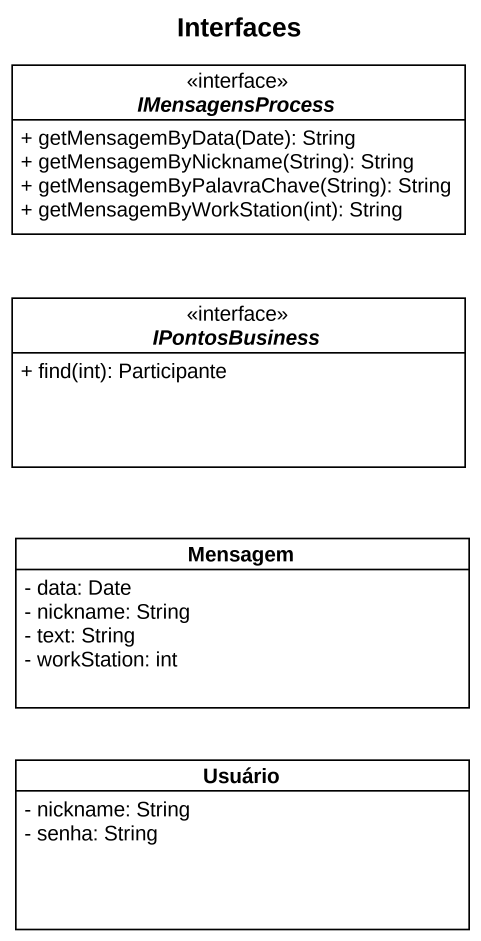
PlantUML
@startuml
title Interfaces
hide circle
hide empty members
skinparam classAttributeIconSize 0
interface IMensagensProcess <<interface>> {
  + getMensagemByData(Date): String
  + getMensagemByNickname(String): String
  + getMensagemByPalavraChave(String): String
  + getMensagemByWorkStation(int): String
}
interface IPontosBusiness <<interface>> {
  + find(int): Participante
}
class Mensagem {
  - data: Date
  - nickname: String
  - text: String
  - workStation: int
}
class Usuário {
  - nickname: String
  - senha: String
}
@enduml
